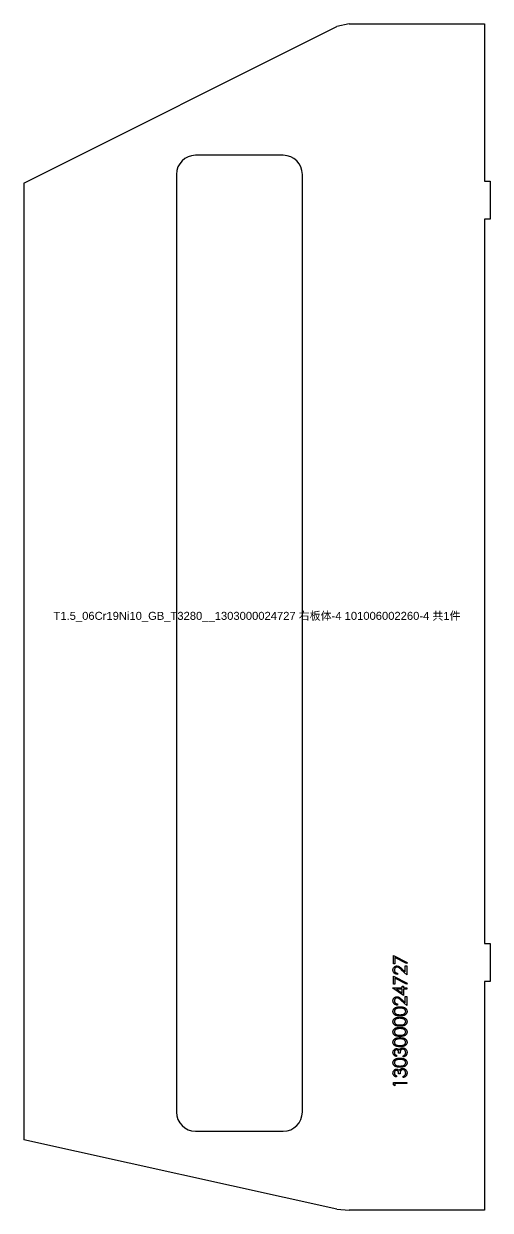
# Model space of a CAD drawing. Extents: x -16 to 22649, y -4599 to 814.
# Drawn here: x 1189.3 to 1311.5, y 11 to 322.2 of the extents above; entities that cross this region are included whole.
import ezdxf

# ---------------------------------------------------------------- set-up
doc = ezdxf.new("R2010")
doc.units = 0
doc.header["$MEASUREMENT"] = 0
doc.linetypes.add('CENTERX2', pattern=[20.32, 12.7, -2.54, 2.54, -2.54])
doc.layers.get('0').update_dxf_attribs({"linetype": 'CONTINUOUS'})
for name, color, linetype in [('1', 6, 'CENTERX2'), ('S1', 7, 'CONTINUOUS'), ('SLD-0', 7, 'CONTINUOUS')]:
    doc.layers.add(name, color=color, linetype=linetype)
doc.styles.get("Standard").update_dxf_attribs({"font": 'arial.ttf'})

# ---------------------------------------------------------------- blocks, each defined once
blk = doc.blocks.new('1303000024727_右板体-4_101006')
at = {"layer": '1', "color": 6, "linetype": 'CONTINUOUS', "flags": 128}
for points in [[(-23.89, -91.17), (-23.89, -89.02), (-23.89, -89.02), (-20.3, -90.86), (-20.3, -90.86), (-20.45, -91.13), (-20.45, -91.13), (-23.53, -89.55), (-23.53, -89.55), (-23.53, -91.17), (-23.53, -91.17), (-23.89, -91.17)], [(-22.82, -93.64), (-22.82, -93.96), (-22.82, -93.96), (-22.94, -93.95), (-23.06, -93.93), (-23.17, -93.9), (-23.28, -93.86), (-23.38, -93.82), (-23.48, -93.76), (-23.57, -93.69), (-23.65, -93.62), (-23.73, -93.53), (-23.8, -93.44), (-23.85, -93.35), (-23.9, -93.25), (-23.94, -93.15), (-23.96, -93.04), (-23.98, -92.93), (-23.98, -92.81), (-23.98, -92.81), (-23.98, -92.7), (-23.96, -92.59), (-23.94, -92.49), (-23.9, -92.39), (-23.86, -92.29), (-23.81, -92.21), (-23.75, -92.13), (-23.67, -92.05), (-23.59, -91.98), (-23.51, -91.92), (-23.42, -91.87), (-23.33, -91.83), (-23.24, -91.8), (-23.14, -91.78), (-23.05, -91.76), (-22.94, -91.76), (-22.94, -91.76), (-22.8, -91.77), (-22.65, -91.79), (-22.52, -91.84), (-22.39, -91.9), (-22.32, -91.94), (-22.25, -91.99), (-22.17, -92.05), (-22.08, -92.12), (-21.99, -92.19), (-21.9, -92.27), (-21.79, -92.36), (-21.69, -92.47), (-21.69, -92.47), (-20.75, -93.34), (-20.75, -93.34), (-20.75, -91.71), (-20.75, -91.71), (-20.39, -91.71), (-20.39, -91.71), (-20.39, -94.09), (-20.39, -94.09), (-21.84, -92.73), (-21.84, -92.73), (-21.94, -92.63), (-22.04, -92.54), (-22.13, -92.46), (-22.21, -92.39), (-22.29, -92.33), (-22.36, -92.28), (-22.42, -92.23), (-22.48, -92.2), (-22.58, -92.14), (-22.69, -92.1), (-22.8, -92.08), (-22.91, -92.07), (-22.91, -92.07), (-22.99, -92.07), (-23.05, -92.09), (-23.12, -92.1), (-23.18, -92.13), (-23.25, -92.16), (-23.3, -92.2), (-23.36, -92.24), (-23.41, -92.29), (-23.46, -92.35), (-23.51, -92.41), (-23.54, -92.47), (-23.57, -92.54), (-23.59, -92.61), (-23.61, -92.68), (-23.62, -92.75), (-23.62, -92.83), (-23.62, -92.83), (-23.62, -92.91), (-23.61, -92.99), (-23.59, -93.07), (-23.57, -93.14), (-23.54, -93.21), (-23.5, -93.27), (-23.46, -93.33), (-23.41, -93.39), (-23.36, -93.44), (-23.29, -93.49), (-23.23, -93.53), (-23.16, -93.56), (-23.08, -93.59), (-23, -93.61), (-22.91, -93.63), (-22.82, -93.64)], [(-23.89, -96.56), (-23.89, -94.4), (-23.89, -94.4), (-20.3, -96.24), (-20.3, -96.24), (-20.45, -96.52), (-20.45, -96.52), (-23.53, -94.94), (-23.53, -94.94), (-23.53, -96.56), (-23.53, -96.56), (-23.89, -96.56)], [(-23.98, -97.56), (-23.98, -97.5), (-23.98, -97.5), (-21.56, -97.5), (-21.56, -97.5), (-21.56, -97.1), (-21.56, -97.1), (-21.2, -97.1), (-21.2, -97.1), (-21.2, -97.5), (-21.2, -97.5), (-20.39, -97.5), (-20.39, -97.5), (-20.39, -97.81), (-20.39, -97.81), (-21.2, -97.81), (-21.2, -97.81), (-21.2, -99.48), (-21.2, -99.48), (-23.98, -97.56)], [(-21.56, -97.81), (-23.08, -97.81), (-23.08, -97.81), (-21.56, -98.86), (-21.56, -98.86), (-21.56, -97.81)], [(-22.82, -101.72), (-22.82, -102.03), (-22.82, -102.03), (-22.94, -102.02), (-23.06, -102.01), (-23.17, -101.98), (-23.28, -101.94), (-23.38, -101.89), (-23.48, -101.84), (-23.57, -101.77), (-23.65, -101.69), (-23.73, -101.61), (-23.8, -101.52), (-23.85, -101.43), (-23.9, -101.33), (-23.94, -101.23), (-23.96, -101.12), (-23.98, -101.01), (-23.98, -100.89), (-23.98, -100.89), (-23.98, -100.78), (-23.96, -100.67), (-23.94, -100.56), (-23.9, -100.46), (-23.86, -100.37), (-23.81, -100.28), (-23.75, -100.2), (-23.67, -100.13), (-23.59, -100.06), (-23.51, -100), (-23.42, -99.95), (-23.33, -99.91), (-23.24, -99.88), (-23.14, -99.85), (-23.05, -99.84), (-22.94, -99.83), (-22.94, -99.83), (-22.8, -99.84), (-22.65, -99.87), (-22.52, -99.92), (-22.39, -99.98), (-22.32, -100.02), (-22.25, -100.07), (-22.17, -100.13), (-22.08, -100.19), (-21.99, -100.27), (-21.9, -100.35), (-21.79, -100.44), (-21.69, -100.54), (-21.69, -100.54), (-20.75, -101.42), (-20.75, -101.42), (-20.75, -99.79), (-20.75, -99.79), (-20.39, -99.79), (-20.39, -99.79), (-20.39, -102.17), (-20.39, -102.17), (-21.84, -100.81), (-21.84, -100.81), (-21.94, -100.71), (-22.04, -100.62), (-22.13, -100.54), (-22.21, -100.47), (-22.29, -100.41), (-22.36, -100.35), (-22.42, -100.31), (-22.48, -100.27), (-22.58, -100.22), (-22.69, -100.18), (-22.8, -100.16), (-22.91, -100.15), (-22.91, -100.15), (-22.99, -100.15), (-23.05, -100.16), (-23.12, -100.18), (-23.18, -100.2), (-23.25, -100.23), (-23.3, -100.27), (-23.36, -100.32), (-23.41, -100.37), (-23.46, -100.43), (-23.51, -100.48), (-23.54, -100.55), (-23.57, -100.61), (-23.59, -100.68), (-23.61, -100.75), (-23.62, -100.83), (-23.62, -100.91), (-23.62, -100.91), (-23.62, -100.99), (-23.61, -101.07), (-23.59, -101.14), (-23.57, -101.21), (-23.54, -101.28), (-23.5, -101.35), (-23.46, -101.41), (-23.41, -101.47), (-23.36, -101.52), (-23.29, -101.56), (-23.23, -101.61), (-23.16, -101.64), (-23.08, -101.67), (-23, -101.69), (-22.91, -101.71), (-22.82, -101.72)], [(-22.14, -104.86), (-22.31, -104.86), (-22.47, -104.85), (-22.62, -104.84), (-22.76, -104.82), (-22.88, -104.8), (-23, -104.78), (-23.11, -104.75), (-23.21, -104.71), (-23.3, -104.67), (-23.39, -104.63), (-23.47, -104.58), (-23.55, -104.53), (-23.61, -104.48), (-23.68, -104.42), (-23.73, -104.36), (-23.79, -104.29), (-23.83, -104.23), (-23.87, -104.15), (-23.91, -104.08), (-23.93, -104.01), (-23.95, -103.93), (-23.97, -103.85), (-23.98, -103.77), (-23.98, -103.69), (-23.98, -103.69), (-23.98, -103.61), (-23.97, -103.52), (-23.95, -103.44), (-23.93, -103.37), (-23.91, -103.29), (-23.87, -103.22), (-23.83, -103.15), (-23.79, -103.08), (-23.73, -103.01), (-23.67, -102.95), (-23.61, -102.89), (-23.54, -102.83), (-23.46, -102.78), (-23.38, -102.73), (-23.29, -102.68), (-23.2, -102.64), (-23.09, -102.6), (-22.98, -102.57), (-22.86, -102.54), (-22.74, -102.52), (-22.6, -102.5), (-22.46, -102.49), (-22.3, -102.48), (-22.14, -102.48), (-22.14, -102.48), (-21.98, -102.48), (-21.83, -102.49), (-21.68, -102.5), (-21.55, -102.52), (-21.42, -102.54), (-21.3, -102.57), (-21.19, -102.6), (-21.09, -102.64), (-21, -102.68), (-20.91, -102.73), (-20.82, -102.77), (-20.75, -102.83), (-20.68, -102.88), (-20.61, -102.94), (-20.55, -103.01), (-20.5, -103.07), (-20.45, -103.14), (-20.41, -103.22), (-20.38, -103.29), (-20.35, -103.37), (-20.33, -103.44), (-20.32, -103.52), (-20.31, -103.61), (-20.3, -103.69), (-20.3, -103.69), (-20.31, -103.77), (-20.31, -103.85), (-20.33, -103.93), (-20.35, -104.01), (-20.38, -104.08), (-20.41, -104.15), (-20.45, -104.22), (-20.5, -104.29), (-20.55, -104.36), (-20.6, -104.42), (-20.67, -104.48), (-20.74, -104.53), (-20.81, -104.58), (-20.89, -104.63), (-20.98, -104.67), (-21.07, -104.71), (-21.17, -104.74), (-21.28, -104.78), (-21.4, -104.8), (-21.53, -104.82), (-21.67, -104.84), (-21.82, -104.85), (-21.97, -104.86), (-22.14, -104.86)], [(-22.14, -107.55), (-22.31, -107.55), (-22.47, -107.54), (-22.62, -107.53), (-22.76, -107.51), (-22.88, -107.49), (-23, -107.47), (-23.11, -107.44), (-23.21, -107.4), (-23.3, -107.37), (-23.39, -107.32), (-23.47, -107.28), (-23.55, -107.23), (-23.61, -107.17), (-23.68, -107.11), (-23.73, -107.05), (-23.79, -106.99), (-23.83, -106.92), (-23.87, -106.85), (-23.91, -106.77), (-23.93, -106.7), (-23.95, -106.62), (-23.97, -106.54), (-23.98, -106.46), (-23.98, -106.38), (-23.98, -106.38), (-23.98, -106.3), (-23.97, -106.22), (-23.95, -106.14), (-23.93, -106.06), (-23.91, -105.98), (-23.87, -105.91), (-23.83, -105.84), (-23.79, -105.77), (-23.73, -105.7), (-23.67, -105.64), (-23.61, -105.58), (-23.54, -105.52), (-23.46, -105.47), (-23.38, -105.42), (-23.29, -105.38), (-23.2, -105.33), (-23.09, -105.3), (-22.98, -105.26), (-22.86, -105.24), (-22.74, -105.21), (-22.6, -105.2), (-22.46, -105.18), (-22.3, -105.18), (-22.14, -105.17), (-22.14, -105.17), (-21.98, -105.18), (-21.83, -105.18), (-21.68, -105.2), (-21.55, -105.21), (-21.42, -105.24), (-21.3, -105.26), (-21.19, -105.29), (-21.09, -105.33), (-21, -105.37), (-20.91, -105.42), (-20.82, -105.47), (-20.75, -105.52), (-20.68, -105.57), (-20.61, -105.64), (-20.55, -105.7), (-20.5, -105.77), (-20.45, -105.84), (-20.41, -105.91), (-20.38, -105.98), (-20.35, -106.06), (-20.33, -106.14), (-20.32, -106.22), (-20.31, -106.3), (-20.3, -106.38), (-20.3, -106.38), (-20.31, -106.46), (-20.31, -106.54), (-20.33, -106.62), (-20.35, -106.7), (-20.38, -106.77), (-20.41, -106.85), (-20.45, -106.92), (-20.5, -106.98), (-20.55, -107.05), (-20.6, -107.11), (-20.67, -107.17), (-20.74, -107.22), (-20.81, -107.27), (-20.89, -107.32), (-20.98, -107.36), (-21.07, -107.4), (-21.17, -107.44), (-21.28, -107.47), (-21.4, -107.49), (-21.53, -107.51), (-21.67, -107.53), (-21.82, -107.54), (-21.97, -107.55), (-22.14, -107.55)], [(-22.14, -104.55), (-22, -104.54), (-21.87, -104.54), (-21.75, -104.53), (-21.63, -104.52), (-21.53, -104.5), (-21.43, -104.49), (-21.34, -104.46), (-21.27, -104.44), (-21.19, -104.41), (-21.13, -104.38), (-21.06, -104.34), (-21, -104.31), (-20.95, -104.26), (-20.9, -104.22), (-20.86, -104.17), (-20.82, -104.12), (-20.75, -104.02), (-20.7, -103.91), (-20.67, -103.79), (-20.66, -103.68), (-20.66, -103.68), (-20.67, -103.56), (-20.7, -103.45), (-20.75, -103.34), (-20.81, -103.24), (-20.85, -103.19), (-20.9, -103.14), (-20.95, -103.1), (-21, -103.06), (-21.06, -103.02), (-21.12, -102.99), (-21.19, -102.96), (-21.26, -102.93), (-21.26, -102.93), (-21.36, -102.9), (-21.45, -102.87), (-21.56, -102.85), (-21.66, -102.83), (-21.78, -102.81), (-21.89, -102.8), (-22.02, -102.8), (-22.14, -102.8), (-22.14, -102.8), (-22.27, -102.8), (-22.39, -102.8), (-22.5, -102.81), (-22.61, -102.82), (-22.72, -102.84), (-22.81, -102.86), (-22.9, -102.89), (-22.99, -102.91), (-23.07, -102.94), (-23.14, -102.98), (-23.21, -103.01), (-23.27, -103.05), (-23.33, -103.1), (-23.38, -103.14), (-23.43, -103.19), (-23.47, -103.24), (-23.54, -103.35), (-23.59, -103.45), (-23.61, -103.56), (-23.62, -103.68), (-23.62, -103.68), (-23.61, -103.79), (-23.59, -103.91), (-23.54, -104.02), (-23.47, -104.12), (-23.43, -104.17), (-23.39, -104.22), (-23.34, -104.26), (-23.28, -104.3), (-23.22, -104.34), (-23.16, -104.38), (-23.09, -104.41), (-23.02, -104.44), (-22.94, -104.46), (-22.85, -104.48), (-22.76, -104.5), (-22.65, -104.52), (-22.54, -104.53), (-22.42, -104.54), (-22.28, -104.54), (-22.14, -104.55)], [(-22.14, -107.24), (-22, -107.24), (-21.87, -107.23), (-21.75, -107.22), (-21.63, -107.21), (-21.53, -107.2), (-21.43, -107.18), (-21.34, -107.16), (-21.27, -107.13), (-21.19, -107.1), (-21.13, -107.07), (-21.06, -107.04), (-21, -107), (-20.95, -106.96), (-20.9, -106.91), (-20.86, -106.86), (-20.82, -106.81), (-20.75, -106.71), (-20.7, -106.6), (-20.67, -106.49), (-20.66, -106.37), (-20.66, -106.37), (-20.67, -106.26), (-20.7, -106.14), (-20.75, -106.04), (-20.81, -105.93), (-20.85, -105.88), (-20.9, -105.83), (-20.95, -105.79), (-21, -105.75), (-21.06, -105.71), (-21.12, -105.68), (-21.19, -105.65), (-21.26, -105.62), (-21.26, -105.62), (-21.36, -105.59), (-21.45, -105.56), (-21.56, -105.54), (-21.66, -105.52), (-21.78, -105.51), (-21.89, -105.5), (-22.02, -105.49), (-22.14, -105.49), (-22.14, -105.49), (-22.27, -105.49), (-22.39, -105.49), (-22.5, -105.5), (-22.61, -105.52), (-22.72, -105.53), (-22.81, -105.55), (-22.9, -105.58), (-22.99, -105.61), (-23.07, -105.64), (-23.14, -105.67), (-23.21, -105.71), (-23.27, -105.75), (-23.33, -105.79), (-23.38, -105.83), (-23.43, -105.88), (-23.47, -105.93), (-23.54, -106.04), (-23.59, -106.15), (-23.61, -106.26), (-23.62, -106.37), (-23.62, -106.37), (-23.61, -106.49), (-23.59, -106.6), (-23.54, -106.71), (-23.47, -106.81), (-23.43, -106.86), (-23.39, -106.91), (-23.34, -106.96), (-23.28, -107), (-23.22, -107.03), (-23.16, -107.07), (-23.09, -107.1), (-23.02, -107.13), (-22.94, -107.16), (-22.85, -107.18), (-22.76, -107.2), (-22.65, -107.21), (-22.54, -107.22), (-22.42, -107.23), (-22.28, -107.24), (-22.14, -107.24)], [(-22.14, -110.24), (-22.31, -110.24), (-22.47, -110.24), (-22.62, -110.22), (-22.76, -110.21), (-22.88, -110.19), (-23, -110.16), (-23.11, -110.13), (-23.21, -110.1), (-23.3, -110.06), (-23.39, -110.01), (-23.47, -109.97), (-23.55, -109.92), (-23.61, -109.86), (-23.68, -109.81), (-23.73, -109.74), (-23.79, -109.68), (-23.83, -109.61), (-23.87, -109.54), (-23.91, -109.47), (-23.93, -109.39), (-23.95, -109.32), (-23.97, -109.24), (-23.98, -109.16), (-23.98, -109.07), (-23.98, -109.07), (-23.98, -108.99), (-23.97, -108.91), (-23.95, -108.83), (-23.93, -108.75), (-23.91, -108.68), (-23.87, -108.6), (-23.83, -108.53), (-23.79, -108.46), (-23.73, -108.39), (-23.67, -108.33), (-23.61, -108.27), (-23.54, -108.21), (-23.46, -108.16), (-23.38, -108.11), (-23.29, -108.07), (-23.2, -108.03), (-23.09, -107.99), (-22.98, -107.96), (-22.86, -107.93), (-22.74, -107.91), (-22.6, -107.89), (-22.46, -107.88), (-22.3, -107.87), (-22.14, -107.87), (-22.14, -107.87), (-21.98, -107.87), (-21.83, -107.88), (-21.68, -107.89), (-21.55, -107.91), (-21.42, -107.93), (-21.3, -107.96), (-21.19, -107.99), (-21.09, -108.02), (-21, -108.07), (-20.91, -108.11), (-20.82, -108.16), (-20.75, -108.21), (-20.68, -108.27), (-20.61, -108.33), (-20.55, -108.39), (-20.5, -108.46), (-20.45, -108.53), (-20.41, -108.6), (-20.38, -108.68), (-20.35, -108.75), (-20.33, -108.83), (-20.32, -108.91), (-20.31, -108.99), (-20.3, -109.07), (-20.3, -109.07), (-20.31, -109.16), (-20.31, -109.24), (-20.33, -109.32), (-20.35, -109.39), (-20.38, -109.47), (-20.41, -109.54), (-20.45, -109.61), (-20.5, -109.68), (-20.55, -109.74), (-20.6, -109.8), (-20.67, -109.86), (-20.74, -109.91), (-20.81, -109.96), (-20.89, -110.01), (-20.98, -110.05), (-21.07, -110.09), (-21.17, -110.13), (-21.28, -110.16), (-21.4, -110.19), (-21.53, -110.21), (-21.67, -110.22), (-21.82, -110.24), (-21.97, -110.24), (-22.14, -110.24)], [(-22.14, -109.93), (-22, -109.93), (-21.87, -109.92), (-21.75, -109.91), (-21.63, -109.9), (-21.53, -109.89), (-21.43, -109.87), (-21.34, -109.85), (-21.27, -109.82), (-21.19, -109.79), (-21.13, -109.76), (-21.06, -109.73), (-21, -109.69), (-20.95, -109.65), (-20.9, -109.6), (-20.86, -109.56), (-20.82, -109.51), (-20.75, -109.4), (-20.7, -109.29), (-20.67, -109.18), (-20.66, -109.06), (-20.66, -109.06), (-20.67, -108.95), (-20.7, -108.84), (-20.75, -108.73), (-20.81, -108.62), (-20.85, -108.57), (-20.9, -108.53), (-20.95, -108.48), (-21, -108.44), (-21.06, -108.41), (-21.12, -108.37), (-21.19, -108.34), (-21.26, -108.31), (-21.26, -108.31), (-21.36, -108.28), (-21.45, -108.25), (-21.56, -108.23), (-21.66, -108.21), (-21.78, -108.2), (-21.89, -108.19), (-22.02, -108.18), (-22.14, -108.18), (-22.14, -108.18), (-22.27, -108.18), (-22.39, -108.19), (-22.5, -108.2), (-22.61, -108.21), (-22.72, -108.23), (-22.81, -108.25), (-22.9, -108.27), (-22.99, -108.3), (-23.07, -108.33), (-23.14, -108.36), (-23.21, -108.4), (-23.27, -108.44), (-23.33, -108.48), (-23.38, -108.53), (-23.43, -108.57), (-23.47, -108.62), (-23.54, -108.73), (-23.59, -108.84), (-23.61, -108.95), (-23.62, -109.06), (-23.62, -109.06), (-23.61, -109.18), (-23.59, -109.29), (-23.54, -109.4), (-23.47, -109.51), (-23.43, -109.56), (-23.39, -109.6), (-23.34, -109.65), (-23.28, -109.69), (-23.22, -109.73), (-23.16, -109.76), (-23.09, -109.79), (-23.02, -109.82), (-22.94, -109.85), (-22.85, -109.87), (-22.76, -109.89), (-22.65, -109.9), (-22.54, -109.91), (-22.42, -109.92), (-22.28, -109.93), (-22.14, -109.93)], [(-22.14, -112.94), (-22.31, -112.93), (-22.47, -112.93), (-22.62, -112.92), (-22.76, -112.9), (-22.88, -112.88), (-23, -112.85), (-23.11, -112.82), (-23.21, -112.79), (-23.3, -112.75), (-23.39, -112.71), (-23.47, -112.66), (-23.55, -112.61), (-23.61, -112.56), (-23.68, -112.5), (-23.73, -112.44), (-23.79, -112.37), (-23.83, -112.3), (-23.87, -112.23), (-23.91, -112.16), (-23.93, -112.08), (-23.95, -112.01), (-23.97, -111.93), (-23.98, -111.85), (-23.98, -111.77), (-23.98, -111.77), (-23.98, -111.68), (-23.97, -111.6), (-23.95, -111.52), (-23.93, -111.44), (-23.91, -111.37), (-23.87, -111.29), (-23.83, -111.22), (-23.79, -111.15), (-23.73, -111.09), (-23.67, -111.02), (-23.61, -110.96), (-23.54, -110.91), (-23.46, -110.85), (-23.38, -110.81), (-23.29, -110.76), (-23.2, -110.72), (-23.09, -110.68), (-22.98, -110.65), (-22.86, -110.62), (-22.74, -110.6), (-22.6, -110.58), (-22.46, -110.57), (-22.3, -110.56), (-22.14, -110.56), (-22.14, -110.56), (-21.98, -110.56), (-21.83, -110.57), (-21.68, -110.58), (-21.55, -110.6), (-21.42, -110.62), (-21.3, -110.65), (-21.19, -110.68), (-21.09, -110.72), (-21, -110.76), (-20.91, -110.8), (-20.82, -110.85), (-20.75, -110.9), (-20.68, -110.96), (-20.61, -111.02), (-20.55, -111.08), (-20.5, -111.15), (-20.45, -111.22), (-20.41, -111.29), (-20.38, -111.37), (-20.35, -111.44), (-20.33, -111.52), (-20.32, -111.6), (-20.31, -111.68), (-20.3, -111.77), (-20.3, -111.77), (-20.31, -111.85), (-20.31, -111.93), (-20.33, -112.01), (-20.35, -112.08), (-20.38, -112.16), (-20.41, -112.23), (-20.45, -112.3), (-20.5, -112.37), (-20.55, -112.43), (-20.6, -112.49), (-20.67, -112.55), (-20.74, -112.61), (-20.81, -112.66), (-20.89, -112.7), (-20.98, -112.75), (-21.07, -112.79), (-21.17, -112.82), (-21.28, -112.85), (-21.4, -112.88), (-21.53, -112.9), (-21.67, -112.92), (-21.82, -112.93), (-21.97, -112.93), (-22.14, -112.94)], [(-22.14, -112.62), (-22, -112.62), (-21.87, -112.62), (-21.75, -112.61), (-21.63, -112.6), (-21.53, -112.58), (-21.43, -112.56), (-21.34, -112.54), (-21.27, -112.52), (-21.19, -112.49), (-21.13, -112.45), (-21.06, -112.42), (-21, -112.38), (-20.95, -112.34), (-20.9, -112.3), (-20.86, -112.25), (-20.82, -112.2), (-20.75, -112.09), (-20.7, -111.98), (-20.67, -111.87), (-20.66, -111.76), (-20.66, -111.76), (-20.67, -111.64), (-20.7, -111.53), (-20.75, -111.42), (-20.81, -111.32), (-20.85, -111.27), (-20.9, -111.22), (-20.95, -111.18), (-21, -111.14), (-21.06, -111.1), (-21.12, -111.06), (-21.19, -111.03), (-21.26, -111), (-21.26, -111), (-21.36, -110.97), (-21.45, -110.95), (-21.56, -110.92), (-21.66, -110.91), (-21.78, -110.89), (-21.89, -110.88), (-22.02, -110.87), (-22.14, -110.87), (-22.14, -110.87), (-22.27, -110.87), (-22.39, -110.88), (-22.5, -110.89), (-22.61, -110.9), (-22.72, -110.92), (-22.81, -110.94), (-22.9, -110.96), (-22.99, -110.99), (-23.07, -111.02), (-23.14, -111.05), (-23.21, -111.09), (-23.27, -111.13), (-23.33, -111.17), (-23.38, -111.22), (-23.43, -111.27), (-23.47, -111.32), (-23.54, -111.42), (-23.59, -111.53), (-23.61, -111.64), (-23.62, -111.76), (-23.62, -111.76), (-23.61, -111.87), (-23.59, -111.98), (-23.54, -112.09), (-23.47, -112.2), (-23.43, -112.25), (-23.39, -112.3), (-23.34, -112.34), (-23.28, -112.38), (-23.22, -112.42), (-23.16, -112.45), (-23.09, -112.49), (-23.02, -112.51), (-22.94, -112.54), (-22.85, -112.56), (-22.76, -112.58), (-22.65, -112.6), (-22.54, -112.61), (-22.42, -112.62), (-22.28, -112.62), (-22.14, -112.62)], [(-23.08, -115.18), (-23.08, -115.49), (-23.08, -115.49), (-23.19, -115.47), (-23.29, -115.43), (-23.38, -115.39), (-23.47, -115.35), (-23.55, -115.3), (-23.62, -115.24), (-23.69, -115.18), (-23.75, -115.11), (-23.8, -115.04), (-23.85, -114.97), (-23.89, -114.89), (-23.92, -114.81), (-23.95, -114.72), (-23.97, -114.64), (-23.98, -114.55), (-23.98, -114.45), (-23.98, -114.45), (-23.97, -114.32), (-23.95, -114.18), (-23.91, -114.06), (-23.86, -113.93), (-23.79, -113.82), (-23.71, -113.72), (-23.62, -113.63), (-23.52, -113.56), (-23.41, -113.5), (-23.3, -113.46), (-23.19, -113.44), (-23.07, -113.43), (-23.07, -113.43), (-22.96, -113.44), (-22.86, -113.46), (-22.76, -113.49), (-22.67, -113.53), (-22.58, -113.59), (-22.5, -113.66), (-22.42, -113.74), (-22.35, -113.84), (-22.35, -113.84), (-22.3, -113.73), (-22.23, -113.63), (-22.15, -113.54), (-22.05, -113.46), (-22.05, -113.46), (-21.98, -113.41), (-21.91, -113.37), (-21.84, -113.33), (-21.76, -113.3), (-21.68, -113.28), (-21.6, -113.26), (-21.52, -113.25), (-21.43, -113.25), (-21.43, -113.25), (-21.29, -113.26), (-21.14, -113.29), (-21, -113.34), (-20.87, -113.41), (-20.74, -113.5), (-20.63, -113.6), (-20.53, -113.71), (-20.45, -113.85), (-20.39, -113.99), (-20.34, -114.14), (-20.31, -114.3), (-20.3, -114.46), (-20.3, -114.46), (-20.31, -114.57), (-20.32, -114.68), (-20.34, -114.78), (-20.37, -114.88), (-20.4, -114.98), (-20.45, -115.06), (-20.5, -115.15), (-20.56, -115.23), (-20.63, -115.3), (-20.71, -115.37), (-20.8, -115.43), (-20.89, -115.48), (-20.99, -115.53), (-21.1, -115.57), (-21.21, -115.6), (-21.33, -115.63), (-21.33, -115.63), (-21.33, -115.31), (-21.33, -115.31), (-21.25, -115.29), (-21.18, -115.26), (-21.11, -115.23), (-21.05, -115.2), (-20.99, -115.16), (-20.94, -115.12), (-20.89, -115.08), (-20.85, -115.04), (-20.85, -115.04), (-20.81, -114.98), (-20.77, -114.92), (-20.74, -114.85), (-20.71, -114.78), (-20.69, -114.7), (-20.67, -114.63), (-20.66, -114.54), (-20.66, -114.46), (-20.66, -114.46), (-20.67, -114.36), (-20.68, -114.26), (-20.69, -114.18), (-20.72, -114.09), (-20.75, -114.01), (-20.79, -113.94), (-20.83, -113.87), (-20.88, -113.81), (-20.94, -113.75), (-21, -113.7), (-21.06, -113.66), (-21.12, -113.63), (-21.19, -113.6), (-21.26, -113.58), (-21.33, -113.57), (-21.4, -113.56), (-21.4, -113.56), (-21.5, -113.57), (-21.59, -113.59), (-21.69, -113.63), (-21.77, -113.69), (-21.85, -113.75), (-21.92, -113.83), (-21.98, -113.91), (-22.03, -114.01), (-22.05, -114.07), (-22.07, -114.13), (-22.09, -114.2), (-22.1, -114.27), (-22.12, -114.35), (-22.13, -114.44), (-22.14, -114.54), (-22.14, -114.64), (-22.14, -114.64), (-22.5, -114.64), (-22.5, -114.64), (-22.51, -114.51), (-22.52, -114.39), (-22.55, -114.27), (-22.58, -114.16), (-22.63, -114.06), (-22.68, -113.97), (-22.73, -113.9), (-22.79, -113.84), (-22.86, -113.8), (-22.93, -113.77), (-23, -113.75), (-23.07, -113.74), (-23.07, -113.74), (-23.13, -113.75), (-23.18, -113.76), (-23.23, -113.77), (-23.28, -113.79), (-23.33, -113.82), (-23.37, -113.86), (-23.42, -113.9), (-23.46, -113.94), (-23.5, -114), (-23.53, -114.05), (-23.56, -114.11), (-23.58, -114.17), (-23.6, -114.23), (-23.61, -114.3), (-23.62, -114.37), (-23.62, -114.45), (-23.62, -114.45), (-23.62, -114.57), (-23.59, -114.68), (-23.55, -114.78), (-23.5, -114.88), (-23.47, -114.92), (-23.43, -114.96), (-23.38, -115), (-23.33, -115.04), (-23.28, -115.08), (-23.22, -115.11), (-23.16, -115.15), (-23.08, -115.18)], [(-22.14, -118.32), (-22.31, -118.32), (-22.47, -118.31), (-22.62, -118.3), (-22.76, -118.28), (-22.88, -118.26), (-23, -118.24), (-23.11, -118.21), (-23.21, -118.17), (-23.3, -118.13), (-23.39, -118.09), (-23.47, -118.04), (-23.55, -117.99), (-23.61, -117.94), (-23.68, -117.88), (-23.73, -117.82), (-23.79, -117.76), (-23.83, -117.69), (-23.87, -117.62), (-23.91, -117.54), (-23.93, -117.47), (-23.95, -117.39), (-23.97, -117.31), (-23.98, -117.23), (-23.98, -117.15), (-23.98, -117.15), (-23.98, -117.07), (-23.97, -116.99), (-23.95, -116.91), (-23.93, -116.83), (-23.91, -116.75), (-23.87, -116.68), (-23.83, -116.61), (-23.79, -116.54), (-23.73, -116.47), (-23.67, -116.41), (-23.61, -116.35), (-23.54, -116.29), (-23.46, -116.24), (-23.38, -116.19), (-23.29, -116.14), (-23.2, -116.1), (-23.09, -116.07), (-22.98, -116.03), (-22.86, -116.01), (-22.74, -115.98), (-22.6, -115.97), (-22.46, -115.95), (-22.3, -115.95), (-22.14, -115.94), (-22.14, -115.94), (-21.98, -115.95), (-21.83, -115.95), (-21.68, -115.97), (-21.55, -115.98), (-21.42, -116), (-21.3, -116.03), (-21.19, -116.06), (-21.09, -116.1), (-21, -116.14), (-20.91, -116.19), (-20.82, -116.24), (-20.75, -116.29), (-20.68, -116.34), (-20.61, -116.4), (-20.55, -116.47), (-20.5, -116.54), (-20.45, -116.61), (-20.41, -116.68), (-20.38, -116.75), (-20.35, -116.83), (-20.33, -116.91), (-20.32, -116.99), (-20.31, -117.07), (-20.3, -117.15), (-20.3, -117.15), (-20.31, -117.23), (-20.31, -117.31), (-20.33, -117.39), (-20.35, -117.47), (-20.38, -117.54), (-20.41, -117.61), (-20.45, -117.68), (-20.5, -117.75), (-20.55, -117.82), (-20.6, -117.88), (-20.67, -117.94), (-20.74, -117.99), (-20.81, -118.04), (-20.89, -118.09), (-20.98, -118.13), (-21.07, -118.17), (-21.17, -118.21), (-21.28, -118.24), (-21.4, -118.26), (-21.53, -118.28), (-21.67, -118.3), (-21.82, -118.31), (-21.97, -118.32), (-22.14, -118.32)], [(-22.14, -118.01), (-22, -118.01), (-21.87, -118), (-21.75, -117.99), (-21.63, -117.98), (-21.53, -117.96), (-21.43, -117.95), (-21.34, -117.93), (-21.27, -117.9), (-21.19, -117.87), (-21.13, -117.84), (-21.06, -117.81), (-21, -117.77), (-20.95, -117.73), (-20.9, -117.68), (-20.86, -117.63), (-20.82, -117.58), (-20.75, -117.48), (-20.7, -117.37), (-20.67, -117.26), (-20.66, -117.14), (-20.66, -117.14), (-20.67, -117.02), (-20.7, -116.91), (-20.75, -116.8), (-20.81, -116.7), (-20.85, -116.65), (-20.9, -116.6), (-20.95, -116.56), (-21, -116.52), (-21.06, -116.48), (-21.12, -116.45), (-21.19, -116.42), (-21.26, -116.39), (-21.26, -116.39), (-21.36, -116.36), (-21.45, -116.33), (-21.56, -116.31), (-21.66, -116.29), (-21.78, -116.28), (-21.89, -116.27), (-22.02, -116.26), (-22.14, -116.26), (-22.14, -116.26), (-22.27, -116.26), (-22.39, -116.26), (-22.5, -116.27), (-22.61, -116.29), (-22.72, -116.3), (-22.81, -116.32), (-22.9, -116.35), (-22.99, -116.37), (-23.07, -116.41), (-23.14, -116.44), (-23.21, -116.48), (-23.27, -116.52), (-23.33, -116.56), (-23.38, -116.6), (-23.43, -116.65), (-23.47, -116.7), (-23.54, -116.81), (-23.59, -116.91), (-23.61, -117.03), (-23.62, -117.14), (-23.62, -117.14), (-23.61, -117.26), (-23.59, -117.37), (-23.54, -117.48), (-23.47, -117.58), (-23.43, -117.63), (-23.39, -117.68), (-23.34, -117.73), (-23.28, -117.77), (-23.22, -117.8), (-23.16, -117.84), (-23.09, -117.87), (-23.02, -117.9), (-22.94, -117.92), (-22.85, -117.95), (-22.76, -117.96), (-22.65, -117.98), (-22.54, -117.99), (-22.42, -118), (-22.28, -118.01), (-22.14, -118.01)], [(-23.08, -120.56), (-23.08, -120.88), (-23.08, -120.88), (-23.19, -120.85), (-23.29, -120.82), (-23.38, -120.78), (-23.47, -120.73), (-23.55, -120.68), (-23.62, -120.63), (-23.69, -120.57), (-23.75, -120.5), (-23.8, -120.43), (-23.85, -120.35), (-23.89, -120.28), (-23.92, -120.19), (-23.95, -120.11), (-23.97, -120.02), (-23.98, -119.93), (-23.98, -119.84), (-23.98, -119.84), (-23.97, -119.7), (-23.95, -119.57), (-23.91, -119.44), (-23.86, -119.32), (-23.79, -119.21), (-23.71, -119.11), (-23.62, -119.02), (-23.52, -118.95), (-23.41, -118.89), (-23.3, -118.85), (-23.19, -118.82), (-23.07, -118.81), (-23.07, -118.81), (-22.96, -118.82), (-22.86, -118.84), (-22.76, -118.87), (-22.67, -118.92), (-22.58, -118.97), (-22.5, -119.04), (-22.42, -119.13), (-22.35, -119.22), (-22.35, -119.22), (-22.3, -119.11), (-22.23, -119.01), (-22.15, -118.92), (-22.05, -118.84), (-22.05, -118.84), (-21.98, -118.8), (-21.91, -118.75), (-21.84, -118.72), (-21.76, -118.69), (-21.68, -118.66), (-21.6, -118.65), (-21.52, -118.64), (-21.43, -118.64), (-21.43, -118.64), (-21.29, -118.65), (-21.14, -118.68), (-21, -118.73), (-20.87, -118.8), (-20.74, -118.88), (-20.63, -118.98), (-20.53, -119.1), (-20.45, -119.23), (-20.39, -119.37), (-20.34, -119.52), (-20.31, -119.68), (-20.3, -119.85), (-20.3, -119.85), (-20.31, -119.96), (-20.32, -120.07), (-20.34, -120.17), (-20.37, -120.27), (-20.4, -120.36), (-20.45, -120.45), (-20.5, -120.53), (-20.56, -120.61), (-20.63, -120.69), (-20.71, -120.75), (-20.8, -120.81), (-20.89, -120.87), (-20.99, -120.91), (-21.1, -120.95), (-21.21, -120.99), (-21.33, -121.01), (-21.33, -121.01), (-21.33, -120.7), (-21.33, -120.7), (-21.25, -120.67), (-21.18, -120.65), (-21.11, -120.62), (-21.05, -120.58), (-20.99, -120.55), (-20.94, -120.51), (-20.89, -120.47), (-20.85, -120.43), (-20.85, -120.43), (-20.81, -120.37), (-20.77, -120.3), (-20.74, -120.24), (-20.71, -120.16), (-20.69, -120.09), (-20.67, -120.01), (-20.66, -119.93), (-20.66, -119.84), (-20.66, -119.84), (-20.67, -119.74), (-20.68, -119.65), (-20.69, -119.56), (-20.72, -119.48), (-20.75, -119.4), (-20.79, -119.33), (-20.83, -119.26), (-20.88, -119.19), (-20.94, -119.14), (-21, -119.09), (-21.06, -119.04), (-21.12, -119.01), (-21.19, -118.98), (-21.26, -118.96), (-21.33, -118.95), (-21.4, -118.95), (-21.4, -118.95), (-21.5, -118.96), (-21.59, -118.98), (-21.69, -119.02), (-21.77, -119.07), (-21.85, -119.14), (-21.92, -119.21), (-21.98, -119.3), (-22.03, -119.4), (-22.05, -119.45), (-22.07, -119.51), (-22.09, -119.58), (-22.1, -119.66), (-22.12, -119.74), (-22.13, -119.83), (-22.14, -119.92), (-22.14, -120.03), (-22.14, -120.03), (-22.5, -120.03), (-22.5, -120.03), (-22.51, -119.9), (-22.52, -119.77), (-22.55, -119.66), (-22.58, -119.54), (-22.63, -119.44), (-22.68, -119.36), (-22.73, -119.28), (-22.79, -119.23), (-22.86, -119.18), (-22.93, -119.15), (-23, -119.14), (-23.07, -119.13), (-23.07, -119.13), (-23.13, -119.13), (-23.18, -119.14), (-23.23, -119.16), (-23.28, -119.18), (-23.33, -119.21), (-23.37, -119.24), (-23.42, -119.28), (-23.46, -119.33), (-23.5, -119.38), (-23.53, -119.43), (-23.56, -119.49), (-23.58, -119.55), (-23.6, -119.62), (-23.61, -119.69), (-23.62, -119.76), (-23.62, -119.83), (-23.62, -119.83), (-23.62, -119.95), (-23.59, -120.06), (-23.55, -120.17), (-23.5, -120.26), (-23.47, -120.3), (-23.43, -120.35), (-23.38, -120.39), (-23.33, -120.43), (-23.28, -120.46), (-23.22, -120.5), (-23.16, -120.53), (-23.08, -120.56)], [(-23.89, -122.96), (-23.89, -122.31), (-23.89, -122.31), (-20.39, -122.31), (-20.39, -122.31), (-20.39, -122.63), (-20.39, -122.63), (-23.53, -122.63), (-23.53, -122.63), (-23.53, -123.17), (-23.53, -123.17), (-23.89, -122.96)]]:
    blk.add_lwpolyline(points, dxfattribs=at)
at = {"layer": 'SLD-0', "linetype": 'CONTINUOUS'}
for p, q in [((-120.73, 113.62), (-38.73, 154.68)), ((-35.5, 155.43), (-38.73, 154.68)), ((-35.5, 155.43), (0, 155.43)), ((0, 155.43), (0, 114.15)), ((-52.73, 120.91), (-75.73, 120.91)), ((-80.73, 115.91), (-80.73, -130.1)), ((-47.73, -130.1), (-47.73, 115.91)), ((-120.73, 113.62), (-120.73, -137.34)), ((0, 114.15), (1.5, 114.15)), ((1.5, 114.15), (1.5, 104.15)), ((1.5, 104.15), (0, 104.15)), ((0, 104.15), (0, -85.85)), ((0, -85.85), (1.5, -85.85)), ((1.5, -85.85), (1.5, -95.85)), ((1.5, -95.85), (0, -95.85)), ((0, -95.85), (0, -155.85)), ((-75.73, -135.1), (-52.73, -135.1)), ((-38.73, -155.52), (-120.73, -137.34)), ((-38.73, -155.52), (-35.5, -155.85)), ((0, -155.85), (-35.5, -155.85))]:
    blk.add_line(p, q, dxfattribs=at)
for centre, start, end in [((-75.73, 115.91), 90, 180), ((-52.73, 115.91), 0, 90), ((-75.73, -130.1), 180, 270), ((-52.73, -130.1), 270, 0)]:
    blk.add_arc(centre, 5, start, end, dxfattribs=at)
at = {"layer": 'S1', "color": 3, "insert": (-59.61, -0.21), "char_height": 2.1, "attachment_point": 5}
blk.add_mtext('T1.5_06Cr19Ni10_GB_T3280__1303000024727 {\\fSimSun|b0|i0|c134|p2;右板体}-4 101006002260-4 {\\fSimSun|b0|i0|c134|p2;共}1{\\fSimSun|b0|i0|c134|p2;件}', dxfattribs=at)

msp = doc.modelspace()

# ---------------------------------------------------------------- block references
msp.add_blockref('1303000024727_右板体-4_101006', (1310.00996, 166.80819))

doc.saveas('drawing.dxf')
